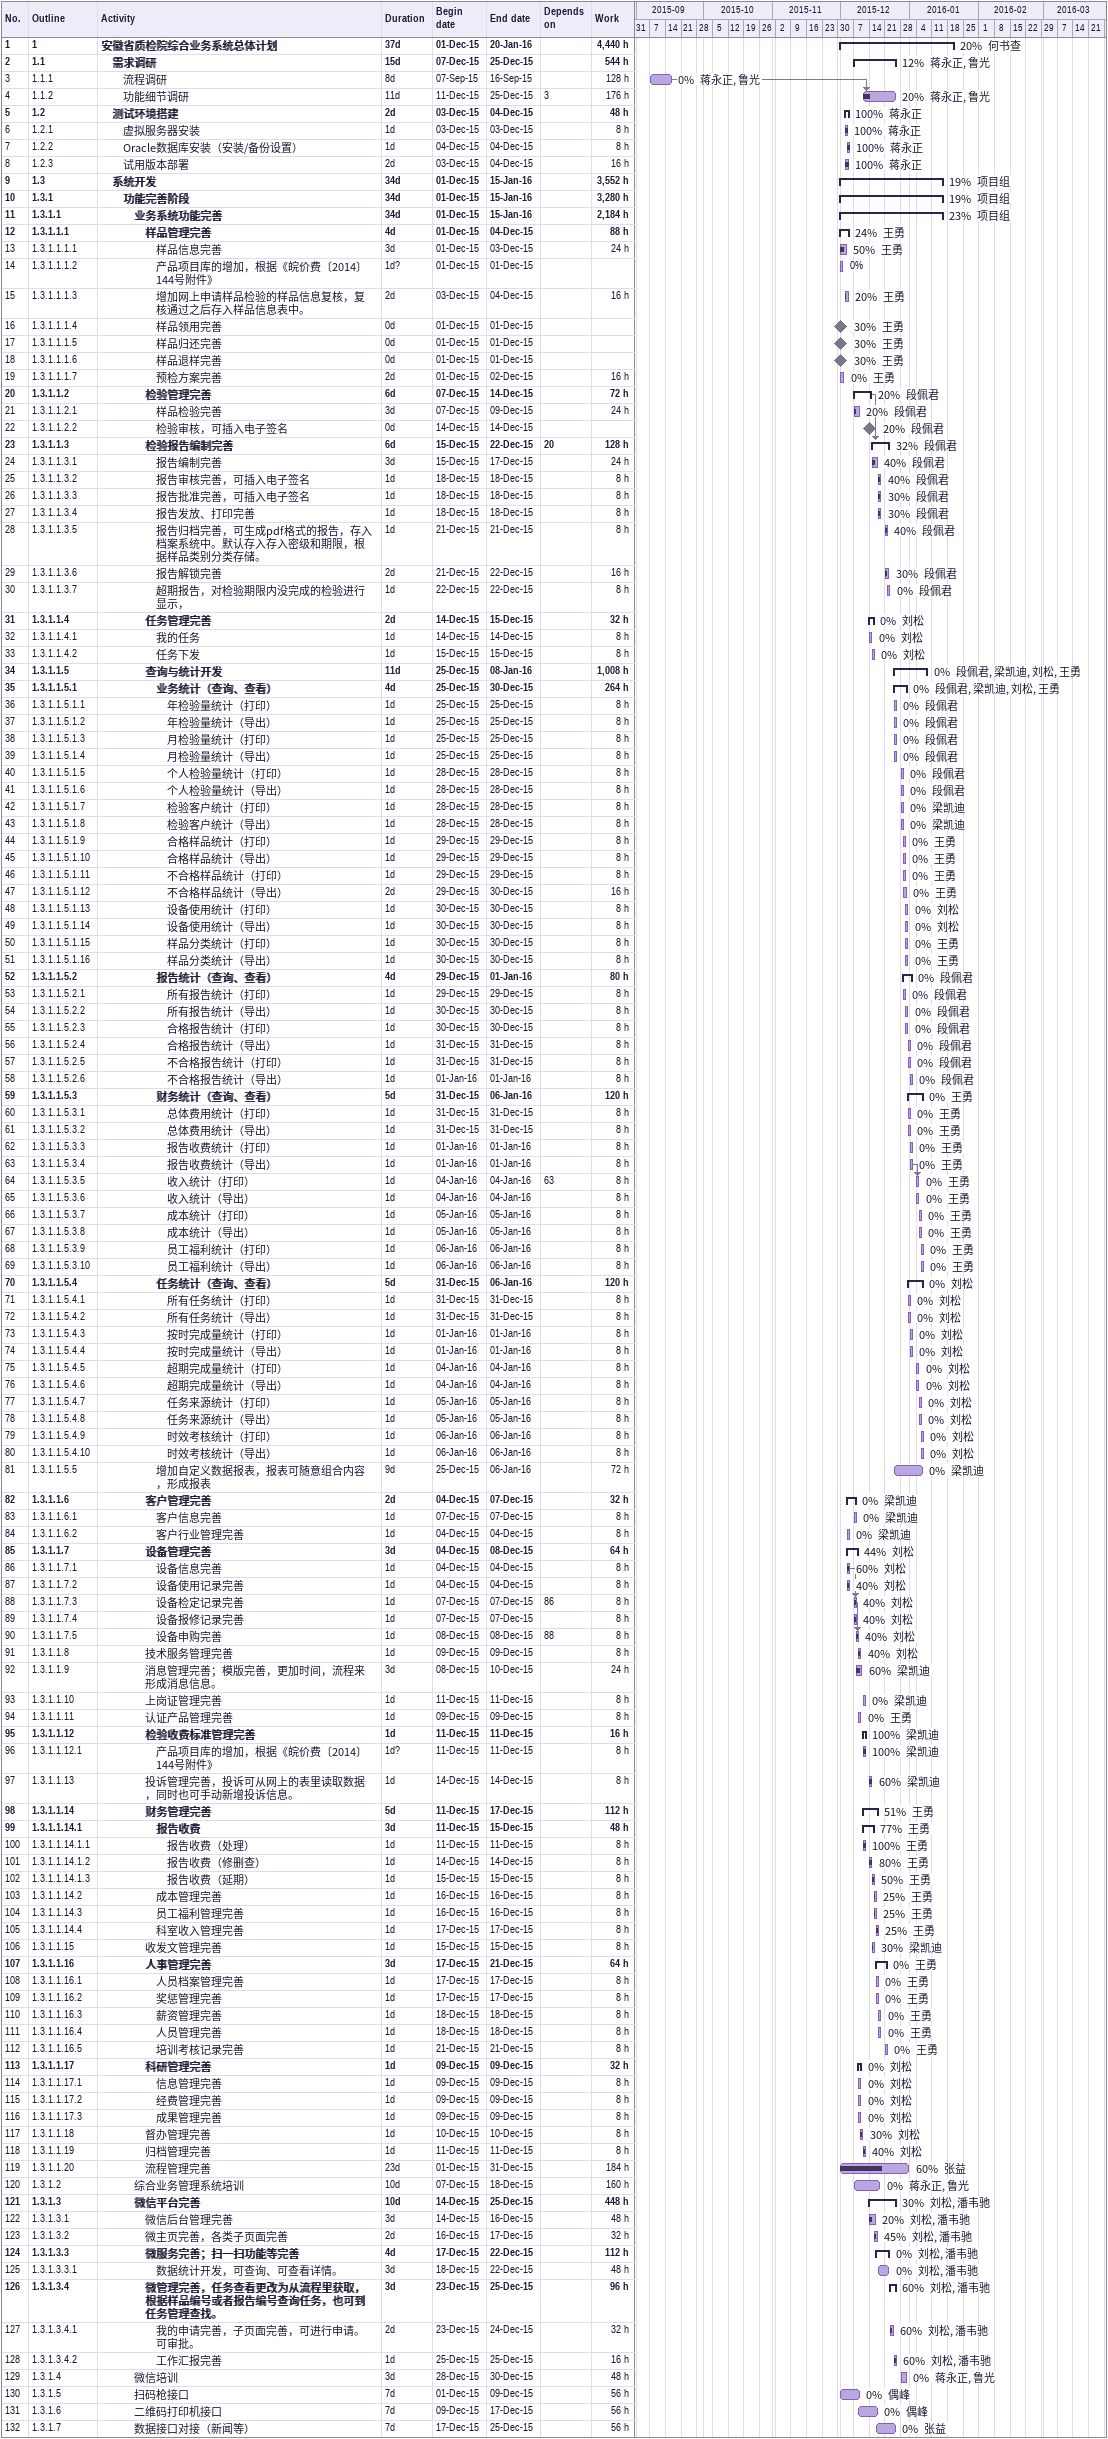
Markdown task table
| ID | WBS | Task | Duration | Start | Finish | Predecessors | Resources | % complete | Work (h) |
|---|---|---|---|---|---|---|---|---|---|
| 1 | 1 | **安徽省质检院综合业务系统总体计划** | 37d | 2015-12-01 | 2016-01-20 |  | 何书查 | 20 | 4440 |
| 2 | 1.1 | **需求调研** | 15d | 2015-12-07 | 2015-12-25 |  | 蒋永正, 鲁光 | 12 | 544 |
| 3 | 1.1.1 | 流程调研 | 8d | 2015-09-07 | 2015-09-16 |  | 蒋永正, 鲁光 | 0 | 128 |
| 4 | 1.1.2 | 功能细节调研 | 11d | 2015-12-11 | 2015-12-25 | 3 | 蒋永正, 鲁光 | 20 | 176 |
| 5 | 1.2 | **测试环境搭建** | 2d | 2015-12-03 | 2015-12-04 |  | 蒋永正 | 100 | 48 |
| 6 | 1.2.1 | 虚拟服务器安装 | 1d | 2015-12-03 | 2015-12-03 |  | 蒋永正 | 100 | 8 |
| 7 | 1.2.2 | Oracle数据库安装（安装/备份设置） | 1d | 2015-12-04 | 2015-12-04 |  | 蒋永正 | 100 | 8 |
| 8 | 1.2.3 | 试用版本部署 | 2d | 2015-12-03 | 2015-12-04 |  | 蒋永正 | 100 | 16 |
| 9 | 1.3 | **系统开发** | 34d | 2015-12-01 | 2016-01-15 |  | 项目组 | 19 | 3552 |
| 10 | 1.3.1 | **功能完善阶段** | 34d | 2015-12-01 | 2016-01-15 |  | 项目组 | 19 | 3280 |
| 11 | 1.3.1.1 | **业务系统功能完善** | 34d | 2015-12-01 | 2016-01-15 |  | 项目组 | 23 | 2184 |
| 12 | 1.3.1.1.1 | **样品管理完善** | 4d | 2015-12-01 | 2015-12-04 |  | 王勇 | 24 | 88 |
| 13 | 1.3.1.1.1.1 | 样品信息完善 | 3d | 2015-12-01 | 2015-12-03 |  | 王勇 | 50 | 24 |
| 14 | 1.3.1.1.1.2 | 产品项目库的增加，根据《皖价费〔2014〕144号附件》 | 1d? | 2015-12-01 | 2015-12-01 |  |  | 0 |  |
| 15 | 1.3.1.1.1.3 | 增加网上申请样品检验的样品信息复核，复核通过之后存入样品信息表中。 | 2d | 2015-12-03 | 2015-12-04 |  | 王勇 | 20 | 16 |
| 16 | 1.3.1.1.1.4 | 样品领用完善 | 0d | 2015-12-01 | 2015-12-01 |  | 王勇 | 30 |  |
| 17 | 1.3.1.1.1.5 | 样品归还完善 | 0d | 2015-12-01 | 2015-12-01 |  | 王勇 | 30 |  |
| 18 | 1.3.1.1.1.6 | 样品退样完善 | 0d | 2015-12-01 | 2015-12-01 |  | 王勇 | 30 |  |
| 19 | 1.3.1.1.1.7 | 预检方案完善 | 2d | 2015-12-01 | 2015-12-02 |  | 王勇 | 0 | 16 |
| 20 | 1.3.1.1.2 | **检验管理完善** | 6d | 2015-12-07 | 2015-12-14 |  | 段佩君 | 20 | 72 |
| 21 | 1.3.1.1.2.1 | 样品检验完善 | 3d | 2015-12-07 | 2015-12-09 |  | 段佩君 | 20 | 24 |
| 22 | 1.3.1.1.2.2 | 检验审核，可插入电子签名 | 0d | 2015-12-14 | 2015-12-14 |  | 段佩君 | 20 |  |
| 23 | 1.3.1.1.3 | **检验报告编制完善** | 6d | 2015-12-15 | 2015-12-22 | 20 | 段佩君 | 32 | 128 |
| 24 | 1.3.1.1.3.1 | 报告编制完善 | 3d | 2015-12-15 | 2015-12-17 |  | 段佩君 | 40 | 24 |
| 25 | 1.3.1.1.3.2 | 报告审核完善，可插入电子签名 | 1d | 2015-12-18 | 2015-12-18 |  | 段佩君 | 40 | 8 |
| 26 | 1.3.1.1.3.3 | 报告批准完善，可插入电子签名 | 1d | 2015-12-18 | 2015-12-18 |  | 段佩君 | 30 | 8 |
| 27 | 1.3.1.1.3.4 | 报告发放、打印完善 | 1d | 2015-12-18 | 2015-12-18 |  | 段佩君 | 30 | 8 |
| 28 | 1.3.1.1.3.5 | 报告归档完善，可生成pdf格式的报告，存入档案系统中。默认存入存入密级和期限，根据样品类别分类存储。 | 1d | 2015-12-21 | 2015-12-21 |  | 段佩君 | 40 | 8 |
| 29 | 1.3.1.1.3.6 | 报告解锁完善 | 2d | 2015-12-21 | 2015-12-22 |  | 段佩君 | 30 | 16 |
| 30 | 1.3.1.1.3.7 | 超期报告，对检验期限内没完成的检验进行显示， | 1d | 2015-12-22 | 2015-12-22 |  | 段佩君 | 0 | 8 |
| 31 | 1.3.1.1.4 | **任务管理完善** | 2d | 2015-12-14 | 2015-12-15 |  | 刘松 | 0 | 32 |
| 32 | 1.3.1.1.4.1 | 我的任务 | 1d | 2015-12-14 | 2015-12-14 |  | 刘松 | 0 | 8 |
| 33 | 1.3.1.1.4.2 | 任务下发 | 1d | 2015-12-15 | 2015-12-15 |  | 刘松 | 0 | 8 |
| 34 | 1.3.1.1.5 | **查询与统计开发** | 11d | 2015-12-25 | 2016-01-08 |  | 段佩君, 梁凯迪, 刘松, 王勇 | 0 | 1008 |
| 35 | 1.3.1.1.5.1 | **业务统计（查询、查看）** | 4d | 2015-12-25 | 2015-12-30 |  | 段佩君, 梁凯迪, 刘松, 王勇 | 0 | 264 |
| 36 | 1.3.1.1.5.1.1 | 年检验量统计（打印） | 1d | 2015-12-25 | 2015-12-25 |  | 段佩君 | 0 | 8 |
| 37 | 1.3.1.1.5.1.2 | 年检验量统计（导出） | 1d | 2015-12-25 | 2015-12-25 |  | 段佩君 | 0 | 8 |
| 38 | 1.3.1.1.5.1.3 | 月检验量统计（打印） | 1d | 2015-12-25 | 2015-12-25 |  | 段佩君 | 0 | 8 |
| 39 | 1.3.1.1.5.1.4 | 月检验量统计（导出） | 1d | 2015-12-25 | 2015-12-25 |  | 段佩君 | 0 | 8 |
| 40 | 1.3.1.1.5.1.5 | 个人检验量统计（打印） | 1d | 2015-12-28 | 2015-12-28 |  | 段佩君 | 0 | 8 |
| 41 | 1.3.1.1.5.1.6 | 个人检验量统计（导出） | 1d | 2015-12-28 | 2015-12-28 |  | 段佩君 | 0 | 8 |
| 42 | 1.3.1.1.5.1.7 | 检验客户统计（打印） | 1d | 2015-12-28 | 2015-12-28 |  | 梁凯迪 | 0 | 8 |
| 43 | 1.3.1.1.5.1.8 | 检验客户统计（导出） | 1d | 2015-12-28 | 2015-12-28 |  | 梁凯迪 | 0 | 8 |
| 44 | 1.3.1.1.5.1.9 | 合格样品统计（打印） | 1d | 2015-12-29 | 2015-12-29 |  | 王勇 | 0 | 8 |
| 45 | 1.3.1.1.5.1.10 | 合格样品统计（导出） | 1d | 2015-12-29 | 2015-12-29 |  | 王勇 | 0 | 8 |
| 46 | 1.3.1.1.5.1.11 | 不合格样品统计（打印） | 1d | 2015-12-29 | 2015-12-29 |  | 王勇 | 0 | 8 |
| 47 | 1.3.1.1.5.1.12 | 不合格样品统计（导出） | 2d | 2015-12-29 | 2015-12-30 |  | 王勇 | 0 | 16 |
| 48 | 1.3.1.1.5.1.13 | 设备使用统计（打印） | 1d | 2015-12-30 | 2015-12-30 |  | 刘松 | 0 | 8 |
| 49 | 1.3.1.1.5.1.14 | 设备使用统计（导出） | 1d | 2015-12-30 | 2015-12-30 |  | 刘松 | 0 | 8 |
| 50 | 1.3.1.1.5.1.15 | 样品分类统计（打印） | 1d | 2015-12-30 | 2015-12-30 |  | 王勇 | 0 | 8 |
| 51 | 1.3.1.1.5.1.16 | 样品分类统计（导出） | 1d | 2015-12-30 | 2015-12-30 |  | 王勇 | 0 | 8 |
| 52 | 1.3.1.1.5.2 | **报告统计（查询、查看）** | 4d | 2015-12-29 | 2016-01-01 |  | 段佩君 | 0 | 80 |
| 53 | 1.3.1.1.5.2.1 | 所有报告统计（打印） | 1d | 2015-12-29 | 2015-12-29 |  | 段佩君 | 0 | 8 |
| 54 | 1.3.1.1.5.2.2 | 所有报告统计（导出） | 1d | 2015-12-30 | 2015-12-30 |  | 段佩君 | 0 | 8 |
| 55 | 1.3.1.1.5.2.3 | 合格报告统计（打印） | 1d | 2015-12-30 | 2015-12-30 |  | 段佩君 | 0 | 8 |
| 56 | 1.3.1.1.5.2.4 | 合格报告统计（导出） | 1d | 2015-12-31 | 2015-12-31 |  | 段佩君 | 0 | 8 |
| 57 | 1.3.1.1.5.2.5 | 不合格报告统计（打印） | 1d | 2015-12-31 | 2015-12-31 |  | 段佩君 | 0 | 8 |
| 58 | 1.3.1.1.5.2.6 | 不合格报告统计（导出） | 1d | 2016-01-01 | 2016-01-01 |  | 段佩君 | 0 | 8 |
| 59 | 1.3.1.1.5.3 | **财务统计（查询、查看）** | 5d | 2015-12-31 | 2016-01-06 |  | 王勇 | 0 | 120 |
| 60 | 1.3.1.1.5.3.1 | 总体费用统计（打印） | 1d | 2015-12-31 | 2015-12-31 |  | 王勇 | 0 | 8 |
| 61 | 1.3.1.1.5.3.2 | 总体费用统计（导出） | 1d | 2015-12-31 | 2015-12-31 |  | 王勇 | 0 | 8 |
| 62 | 1.3.1.1.5.3.3 | 报告收费统计（打印） | 1d | 2016-01-01 | 2016-01-01 |  | 王勇 | 0 | 8 |
| 63 | 1.3.1.1.5.3.4 | 报告收费统计（导出） | 1d | 2016-01-01 | 2016-01-01 |  | 王勇 | 0 | 8 |
| 64 | 1.3.1.1.5.3.5 | 收入统计（打印） | 1d | 2016-01-04 | 2016-01-04 | 63 | 王勇 | 0 | 8 |
| 65 | 1.3.1.1.5.3.6 | 收入统计（导出） | 1d | 2016-01-04 | 2016-01-04 |  | 王勇 | 0 | 8 |
| 66 | 1.3.1.1.5.3.7 | 成本统计（打印） | 1d | 2016-01-05 | 2016-01-05 |  | 王勇 | 0 | 8 |
| 67 | 1.3.1.1.5.3.8 | 成本统计（导出） | 1d | 2016-01-05 | 2016-01-05 |  | 王勇 | 0 | 8 |
| 68 | 1.3.1.1.5.3.9 | 员工福利统计（打印） | 1d | 2016-01-06 | 2016-01-06 |  | 王勇 | 0 | 8 |
| 69 | 1.3.1.1.5.3.10 | 员工福利统计（导出） | 1d | 2016-01-06 | 2016-01-06 |  | 王勇 | 0 | 8 |
| 70 | 1.3.1.1.5.4 | **任务统计（查询、查看）** | 5d | 2015-12-31 | 2016-01-06 |  | 刘松 | 0 | 120 |
| 71 | 1.3.1.1.5.4.1 | 所有任务统计（打印） | 1d | 2015-12-31 | 2015-12-31 |  | 刘松 | 0 | 8 |
| 72 | 1.3.1.1.5.4.2 | 所有任务统计（导出） | 1d | 2015-12-31 | 2015-12-31 |  | 刘松 | 0 | 8 |
| 73 | 1.3.1.1.5.4.3 | 按时完成量统计（打印） | 1d | 2016-01-01 | 2016-01-01 |  | 刘松 | 0 | 8 |
| 74 | 1.3.1.1.5.4.4 | 按时完成量统计（导出） | 1d | 2016-01-01 | 2016-01-01 |  | 刘松 | 0 | 8 |
| 75 | 1.3.1.1.5.4.5 | 超期完成量统计（打印） | 1d | 2016-01-04 | 2016-01-04 |  | 刘松 | 0 | 8 |
| 76 | 1.3.1.1.5.4.6 | 超期完成量统计（导出） | 1d | 2016-01-04 | 2016-01-04 |  | 刘松 | 0 | 8 |
| 77 | 1.3.1.1.5.4.7 | 任务来源统计（打印） | 1d | 2016-01-05 | 2016-01-05 |  | 刘松 | 0 | 8 |
| 78 | 1.3.1.1.5.4.8 | 任务来源统计（导出） | 1d | 2016-01-05 | 2016-01-05 |  | 刘松 | 0 | 8 |
| 79 | 1.3.1.1.5.4.9 | 时效考核统计（打印） | 1d | 2016-01-06 | 2016-01-06 |  | 刘松 | 0 | 8 |
| 80 | 1.3.1.1.5.4.10 | 时效考核统计（导出） | 1d | 2016-01-06 | 2016-01-06 |  | 刘松 | 0 | 8 |
| 81 | 1.3.1.1.5.5 | 增加自定义数据报表，报表可随意组合内容，形成报表 | 9d | 2015-12-25 | 2016-01-06 |  | 梁凯迪 | 0 | 72 |
| 82 | 1.3.1.1.6 | **客户管理完善** | 2d | 2015-12-04 | 2015-12-07 |  | 梁凯迪 | 0 | 32 |
| 83 | 1.3.1.1.6.1 | 客户信息完善 | 1d | 2015-12-07 | 2015-12-07 |  | 梁凯迪 | 0 | 8 |
| 84 | 1.3.1.1.6.2 | 客户行业管理完善 | 1d | 2015-12-04 | 2015-12-04 |  | 梁凯迪 | 0 | 8 |
| 85 | 1.3.1.1.7 | **设备管理完善** | 3d | 2015-12-04 | 2015-12-08 |  | 刘松 | 44 | 64 |
| 86 | 1.3.1.1.7.1 | 设备信息完善 | 1d | 2015-12-04 | 2015-12-04 |  | 刘松 | 60 | 8 |
| 87 | 1.3.1.1.7.2 | 设备使用记录完善 | 1d | 2015-12-04 | 2015-12-04 |  | 刘松 | 40 | 8 |
| 88 | 1.3.1.1.7.3 | 设备检定记录完善 | 1d | 2015-12-07 | 2015-12-07 | 86 | 刘松 | 40 | 8 |
| 89 | 1.3.1.1.7.4 | 设备报修记录完善 | 1d | 2015-12-07 | 2015-12-07 |  | 刘松 | 40 | 8 |
| 90 | 1.3.1.1.7.5 | 设备申购完善 | 1d | 2015-12-08 | 2015-12-08 | 88 | 刘松 | 40 | 8 |
| 91 | 1.3.1.1.8 | 技术服务管理完善 | 1d | 2015-12-09 | 2015-12-09 |  | 刘松 | 40 | 8 |
| 92 | 1.3.1.1.9 | 消息管理完善；模版完善，更加时间，流程来形成消息信息。 | 3d | 2015-12-08 | 2015-12-10 |  | 梁凯迪 | 60 | 24 |
| 93 | 1.3.1.1.10 | 上岗证管理完善 | 1d | 2015-12-11 | 2015-12-11 |  | 梁凯迪 | 0 | 8 |
| 94 | 1.3.1.1.11 | 认证产品管理完善 | 1d | 2015-12-09 | 2015-12-09 |  | 王勇 | 0 | 8 |
| 95 | 1.3.1.1.12 | **检验收费标准管理完善** | 1d | 2015-12-11 | 2015-12-11 |  | 梁凯迪 | 100 | 16 |
| 96 | 1.3.1.1.12.1 | 产品项目库的增加，根据《皖价费〔2014〕144号附件》 | 1d? | 2015-12-11 | 2015-12-11 |  | 梁凯迪 | 100 | 8 |
| 97 | 1.3.1.1.13 | 投诉管理完善，投诉可从网上的表里读取数据，同时也可手动新增投诉信息。 | 1d | 2015-12-14 | 2015-12-14 |  | 梁凯迪 | 60 | 8 |
| 98 | 1.3.1.1.14 | **财务管理完善** | 5d | 2015-12-11 | 2015-12-17 |  | 王勇 | 51 | 112 |
| 99 | 1.3.1.1.14.1 | **报告收费** | 3d | 2015-12-11 | 2015-12-15 |  | 王勇 | 77 | 48 |
| 100 | 1.3.1.1.14.1.1 | 报告收费（处理） | 1d | 2015-12-11 | 2015-12-11 |  | 王勇 | 100 | 8 |
| 101 | 1.3.1.1.14.1.2 | 报告收费（修删查） | 1d | 2015-12-14 | 2015-12-14 |  | 王勇 | 80 | 8 |
| 102 | 1.3.1.1.14.1.3 | 报告收费（延期） | 1d | 2015-12-15 | 2015-12-15 |  | 王勇 | 50 | 8 |
| 103 | 1.3.1.1.14.2 | 成本管理完善 | 1d | 2015-12-16 | 2015-12-16 |  | 王勇 | 25 | 8 |
| 104 | 1.3.1.1.14.3 | 员工福利管理完善 | 1d | 2015-12-16 | 2015-12-16 |  | 王勇 | 25 | 8 |
| 105 | 1.3.1.1.14.4 | 科室收入管理完善 | 1d | 2015-12-17 | 2015-12-17 |  | 王勇 | 25 | 8 |
| 106 | 1.3.1.1.15 | 收发文管理完善 | 1d | 2015-12-15 | 2015-12-15 |  | 梁凯迪 | 30 | 8 |
| 107 | 1.3.1.1.16 | **人事管理完善** | 3d | 2015-12-17 | 2015-12-21 |  | 王勇 | 0 | 64 |
| 108 | 1.3.1.1.16.1 | 人员档案管理完善 | 1d | 2015-12-17 | 2015-12-17 |  | 王勇 | 0 | 8 |
| 109 | 1.3.1.1.16.2 | 奖惩管理完善 | 1d | 2015-12-17 | 2015-12-17 |  | 王勇 | 0 | 8 |
| 110 | 1.3.1.1.16.3 | 薪资管理完善 | 1d | 2015-12-18 | 2015-12-18 |  | 王勇 | 0 | 8 |
| 111 | 1.3.1.1.16.4 | 人员管理完善 | 1d | 2015-12-18 | 2015-12-18 |  | 王勇 | 0 | 8 |
| 112 | 1.3.1.1.16.5 | 培训考核记录完善 | 1d | 2015-12-21 | 2015-12-21 |  | 王勇 | 0 | 8 |
| 113 | 1.3.1.1.17 | **科研管理完善** | 1d | 2015-12-09 | 2015-12-09 |  | 刘松 | 0 | 32 |
| 114 | 1.3.1.1.17.1 | 信息管理完善 | 1d | 2015-12-09 | 2015-12-09 |  | 刘松 | 0 | 8 |
| 115 | 1.3.1.1.17.2 | 经费管理完善 | 1d | 2015-12-09 | 2015-12-09 |  | 刘松 | 0 | 8 |
| 116 | 1.3.1.1.17.3 | 成果管理完善 | 1d | 2015-12-09 | 2015-12-09 |  | 刘松 | 0 | 8 |
| 117 | 1.3.1.1.18 | 督办管理完善 | 1d | 2015-12-10 | 2015-12-10 |  | 刘松 | 30 | 8 |
| 118 | 1.3.1.1.19 | 归档管理完善 | 1d | 2015-12-11 | 2015-12-11 |  | 刘松 | 40 | 8 |
| 119 | 1.3.1.1.20 | 流程管理完善 | 23d | 2015-12-01 | 2015-12-31 |  | 张益 | 60 | 184 |
| 120 | 1.3.1.2 | 综合业务管理系统培训 | 10d | 2015-12-07 | 2015-12-18 |  | 蒋永正, 鲁光 | 0 | 160 |
| 121 | 1.3.1.3 | **微信平台完善** | 10d | 2015-12-14 | 2015-12-25 |  | 刘松, 潘韦驰 | 30 | 448 |
| 122 | 1.3.1.3.1 | 微信后台管理完善 | 3d | 2015-12-14 | 2015-12-16 |  | 刘松, 潘韦驰 | 20 | 48 |
| 123 | 1.3.1.3.2 | 微主页完善，各类子页面完善 | 2d | 2015-12-16 | 2015-12-17 |  | 刘松, 潘韦驰 | 45 | 32 |
| 124 | 1.3.1.3.3 | **微服务完善；扫一扫功能等完善** | 4d | 2015-12-17 | 2015-12-22 |  | 刘松, 潘韦驰 | 0 | 112 |
| 125 | 1.3.1.3.3.1 | 数据统计开发，可查询、可查看详情。 | 3d | 2015-12-18 | 2015-12-22 |  | 刘松, 潘韦驰 | 0 | 48 |
| 126 | 1.3.1.3.4 | **微管理完善，任务查看更改为从流程里获取，根据样品编号或者报告编号查询任务，也可到任务管理查找。** | 3d | 2015-12-23 | 2015-12-25 |  | 刘松, 潘韦驰 | 60 | 96 |
| 127 | 1.3.1.3.4.1 | 我的申请完善，子页面完善，可进行申请。可审批。 | 2d | 2015-12-23 | 2015-12-24 |  | 刘松, 潘韦驰 | 60 | 32 |
| 128 | 1.3.1.3.4.2 | 工作汇报完善 | 1d | 2015-12-25 | 2015-12-25 |  | 刘松, 潘韦驰 | 60 | 16 |
| 129 | 1.3.1.4 | 微信培训 | 3d | 2015-12-28 | 2015-12-30 |  | 蒋永正, 鲁光 | 0 | 48 |
| 130 | 1.3.1.5 | 扫码枪接口 | 7d | 2015-12-01 | 2015-12-09 |  | 偶峰 | 0 | 56 |
| 131 | 1.3.1.6 | 二维码打印机接口 | 7d | 2015-12-09 | 2015-12-17 |  | 偶峰 | 0 | 56 |
| 132 | 1.3.1.7 | 数据接口对接（新闻等） | 7d | 2015-12-17 | 2015-12-25 |  | 张益 | 0 | 56 |
